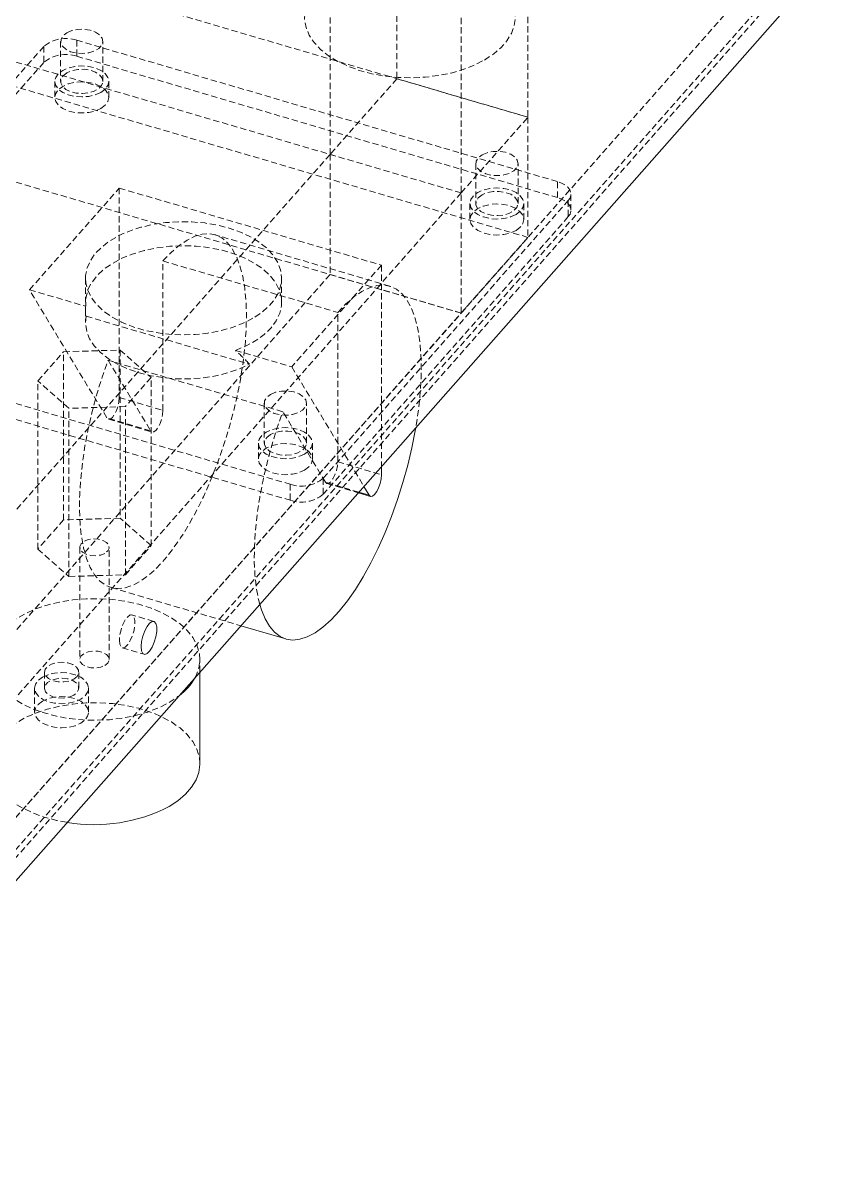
# Model space of a CAD drawing. Header units: millimetres. Extents: x 1529 to 6255, y 1713 to 5797.
# Drawn here: x 5880 to 6046.5, y 3822.7 to 4058.4 of the extents above; entities that cross this region are included whole.
import ezdxf

# ---------------------------------------------------------------- set-up
doc = ezdxf.new("R2010")
doc.units = ezdxf.units.MM
doc.linetypes.add('HIDDEN', pattern=[1.905, 1.27, -0.635])

msp = doc.modelspace()

# ---------------------------------------------------------------- linework, layer by layer
at = {"color": 7, "linetype": 'HIDDEN', "lineweight": 0}
for p, q in [((5956.183, 4553.34), (5956.183, 4047.084)), ((5982.913, 4545.477), (5982.913, 4039.222)), ((5942.563, 4031.653), (5942.563, 4537.909)), ((5969.293, 4530.046), (5969.293, 4023.791)), ((5737.886, 4111.295), (5982.913, 4039.222)), ((5969.293, 4023.791), (5724.266, 4095.864)), ((5982.913, 4014.726), (5737.886, 4086.798)), ((5820.384, 3830.582), (6042.954, 4082.752)), ((5820.384, 3824.05), (6042.047, 4075.191)), ((6042.954, 4074.587), (5821.528, 3823.713)), ((5969.293, 3999.295), (5724.266, 4071.367)), ((5887.636, 4054.703), (5887.636, 4046.538)), ((5988.939, 4026.104), (5890.928, 4054.933)), ((5890.928, 4054.933), (5890.928, 4051.667)), ((5896.236, 4046.538), (5896.236, 4054.703)), ((5884.203, 4053.672), (5834.265, 3997.091)), ((5884.203, 4053.672), (5884.203, 4050.405)), ((5890.928, 4051.667), (5988.939, 4022.838)), ((5884.203, 4050.405), (5834.265, 3993.825)), ((5956.183, 4047.084), (5942.563, 4031.653)), ((5982.913, 4039.222), (5956.183, 4047.084)), ((5886.436, 4046.538), (5886.436, 4043.272)), ((5897.436, 4043.272), (5897.436, 4046.538)), ((5969.293, 4023.791), (5982.913, 4039.222)), ((5982.913, 4039.222), (5982.913, 4014.726)), ((5942.563, 4031.653), (5806.366, 3877.343)), ((5969.293, 4023.791), (5942.563, 4031.653)), ((5942.563, 4031.653), (5942.563, 4007.157)), ((5972.282, 4029.805), (5972.282, 4021.64)), ((5980.882, 4021.64), (5980.882, 4029.805)), ((5988.939, 4022.838), (5988.939, 4026.104)), ((5969.293, 4023.791), (5833.096, 3869.481)), ((5881.283, 4004.05), (5899.584, 4024.784)), ((5899.584, 4024.784), (5953.044, 4009.059)), ((5899.584, 4024.784), (5899.584, 3982.068)), ((5969.293, 3999.295), (5969.293, 4023.791)), ((5991.669, 4020.266), (5991.669, 4023.532)), ((5941.185, 3965.641), (5991.124, 4022.222)), ((5971.082, 4021.64), (5971.082, 4018.374)), ((5982.082, 4018.374), (5982.082, 4021.64)), ((5991.124, 4022.222), (5991.124, 4018.955)), ((5991.124, 4018.955), (5941.185, 3962.375)), ((5954.716, 4004.788), (5919.076, 4015.271)), ((5982.913, 4014.726), (5969.293, 3999.295)), ((5908.494, 4009.915), (5944.134, 3999.432)), ((5908.494, 3979.447), (5908.494, 4009.915)), ((5953.044, 4009.059), (5934.744, 3988.325)), ((5953.044, 4009.059), (5953.044, 3967.995)), ((5942.563, 4007.157), (5806.366, 3852.847)), ((5942.563, 4007.157), (5969.293, 3999.295)), ((5892.694, 4006.39), (5892.694, 4001.491)), ((5932.694, 4001.491), (5932.694, 4006.39)), ((5881.283, 4004.05), (5892.744, 4000.679)), ((5897.077, 3977.901), (5881.283, 4004.05)), ((5892.694, 3999.932), (5892.694, 3997.408)), ((5833.096, 3844.984), (5969.293, 3999.295)), ((5892.813, 3998.665), (5926.142, 3988.862)), ((5944.134, 3968.964), (5944.134, 3999.432)), ((5836.45, 3993.209), (5934.46, 3964.38)), ((5883.004, 3985.467), (5888.246, 3991.406)), ((5888.246, 3991.406), (5899.777, 3991.755)), ((5888.246, 3957.111), (5888.246, 3991.406)), ((5899.777, 3991.755), (5906.066, 3986.164)), ((5899.777, 3991.755), (5899.777, 3957.46)), ((5923.283, 3991.696), (5934.744, 3988.325)), ((5836.45, 3989.943), (5934.46, 3961.114)), ((5932.936, 3979.187), (5897.295, 3989.671)), ((5897.295, 3989.671), (5905.987, 3975.28)), ((5934.744, 3988.325), (5949.469, 3963.944)), ((5883.004, 3951.172), (5883.004, 3985.467)), ((5889.293, 3979.876), (5883.004, 3985.467)), ((5906.066, 3986.164), (5900.824, 3980.225)), ((5906.066, 3951.87), (5906.066, 3986.164)), ((5899.584, 3982.068), (5908.494, 3979.447)), ((5929.153, 3980.94), (5929.153, 3972.775)), ((5937.753, 3972.775), (5937.753, 3980.94)), ((5900.824, 3980.225), (5889.293, 3979.876)), ((5889.293, 3945.581), (5889.293, 3979.876)), ((5900.824, 3945.93), (5900.824, 3980.225)), ((5941.628, 3964.796), (5932.936, 3979.187)), ((5905.987, 3975.28), (5897.077, 3977.901)), ((5897.375, 3977.647), (5906.285, 3975.026)), ((5927.953, 3972.775), (5927.953, 3969.509)), ((5938.953, 3969.509), (5938.953, 3972.775)), ((5944.134, 3968.964), (5953.044, 3966.343)), ((5934.46, 3964.38), (5934.46, 3961.114)), ((5941.185, 3962.375), (5941.185, 3965.641)), ((5948.45, 3962.79), (5941.628, 3964.796)), ((5941.926, 3964.543), (5948.334, 3962.658)), ((5899.777, 3957.46), (5888.246, 3957.111)), ((5906.066, 3951.87), (5899.777, 3957.46)), ((5888.246, 3957.111), (5883.004, 3951.172)), ((5883.004, 3951.172), (5889.293, 3945.581)), ((5891.535, 3951.521), (5891.535, 3928.658)), ((5897.535, 3928.658), (5897.535, 3951.521)), ((5900.824, 3945.93), (5906.066, 3951.87)), ((5889.293, 3945.581), (5900.824, 3945.93)), ((5897.912, 3943.319), (5924.391, 3935.531)), ((5906.637, 3936.435), (5902.182, 3937.745)), ((5900.207, 3931.03), (5904.662, 3929.719)), ((5916.035, 3926.063), (5916.035, 3928.658)), ((5884.329, 3926.071), (5884.329, 3922.805)), ((5891.329, 3922.805), (5891.329, 3926.071)), ((5882.329, 3922.805), (5882.329, 3917.905)), ((5893.329, 3917.905), (5893.329, 3922.805))]:
    msp.add_line(p, q, dxfattribs=at)
at = {"color": 7, "linetype": 'Continuous', "lineweight": 15}
for p, q in [((6046.502, 4073.881), (5824.839, 3822.739)), ((5953.044, 3967.995), (5953.044, 3966.343)), ((5948.334, 3962.658), (5950.836, 3961.922)), ((5949.469, 3963.944), (5950.538, 3962.176)), ((5924.391, 3935.531), (5933.552, 3932.836)), ((5916.035, 3907.428), (5916.035, 3926.063))]:
    msp.add_line(p, q, dxfattribs=at)
at = {"color": 8, "linetype": 'Continuous', "lineweight": 15}
msp.add_line((5950.538, 3962.176), (5948.45, 3962.79), dxfattribs=at)
at = {"color": 7, "linetype": 'HIDDEN', "lineweight": 0, "flags": 128}
for points in [[(5974.035, 4050.901), (5975.854, 4052.095), (5977.394, 4053.414), (5978.629, 4054.836), (5979.539, 4056.337), (5980.109, 4057.893), (5980.33, 4059.478), (5980.197, 4061.067), (5979.714, 4062.633), (5978.888, 4064.15), (5977.732, 4065.594), (5976.267, 4066.94), (5974.515, 4068.168), (5972.505, 4069.256), (5970.271, 4070.186), (5967.849, 4070.945), (5965.279, 4071.518), (5962.603, 4071.896), (5959.866, 4072.074), (5957.111, 4072.049), (5954.385, 4071.82), (5951.731, 4071.392), (5949.195, 4070.772), (5946.816, 4069.969), (5944.635, 4068.998), (5942.687, 4067.873), (5941.004, 4066.614), (5939.613, 4065.241), (5938.539, 4063.776), (5937.797, 4062.245), (5937.401, 4060.671), (5937.357, 4059.081), (5937.666, 4057.5), (5938.322, 4055.955), (5939.314, 4054.472), (5940.628, 4053.074), (5942.24, 4051.784), (5944.125, 4050.624), (5946.251, 4049.613), (5948.584, 4048.766), (5951.085, 4048.099), (5953.713, 4047.622), (5956.425, 4047.343), (5959.177, 4047.267), (5961.923, 4047.394), (5964.618, 4047.723), (5967.219, 4048.249), (5969.682, 4048.962), (5971.966, 4049.851), (5974.035, 4050.901)], [(5888.896, 4056.458), (5889.927, 4056.898), (5891.137, 4057.142), (5892.418, 4057.17), (5893.656, 4056.978), (5894.741, 4056.585), (5895.577, 4056.024), (5896.09, 4055.346), (5896.233, 4054.61), (5895.995, 4053.883), (5895.396, 4053.229), (5894.49, 4052.706), (5893.356, 4052.36), (5892.097, 4052.223), (5890.823, 4052.305), (5889.648, 4052.601), (5888.677, 4053.084), (5887.995, 4053.71), (5887.663, 4054.425), (5887.711, 4055.165), (5888.134, 4055.863), (5888.896, 4056.458)], [(5895.825, 4044.293), (5894.686, 4043.788), (5893.36, 4043.471), (5891.936, 4043.363), (5890.513, 4043.471), (5889.186, 4043.788), (5888.047, 4044.293), (5887.173, 4044.95), (5886.624, 4045.716), (5886.436, 4046.538), (5886.624, 4047.36), (5887.173, 4048.125), (5888.047, 4048.783), (5889.186, 4049.287), (5890.513, 4049.605), (5891.936, 4049.713), (5893.36, 4049.605), (5894.686, 4049.287), (5895.825, 4048.783), (5896.699, 4048.125), (5897.249, 4047.36), (5897.436, 4046.538), (5897.249, 4045.716), (5896.699, 4044.95), (5895.825, 4044.293)], [(5888.896, 4048.293), (5888.134, 4047.698), (5887.711, 4046.999), (5887.663, 4046.26), (5887.995, 4045.545), (5888.677, 4044.919), (5889.648, 4044.436), (5890.823, 4044.14), (5892.097, 4044.057), (5893.356, 4044.195), (5894.49, 4044.54), (5895.396, 4045.064), (5895.995, 4045.718), (5896.233, 4046.445), (5896.09, 4047.18), (5895.577, 4047.858), (5894.741, 4048.419), (5893.656, 4048.813), (5892.418, 4049.004), (5891.137, 4048.977), (5889.927, 4048.732), (5888.896, 4048.293)], [(5895.825, 4041.026), (5896.699, 4041.684), (5897.249, 4042.45), (5897.436, 4043.272), (5897.249, 4044.093), (5896.699, 4044.859), (5895.825, 4045.517), (5894.686, 4046.021), (5893.36, 4046.338), (5891.936, 4046.447), (5890.513, 4046.338), (5889.186, 4046.021), (5888.047, 4045.517), (5887.173, 4044.859), (5886.624, 4044.093), (5886.436, 4043.272), (5886.624, 4042.45), (5887.173, 4041.684), (5888.047, 4041.026), (5889.186, 4040.522), (5890.513, 4040.205), (5891.936, 4040.096), (5893.36, 4040.205), (5894.686, 4040.522), (5895.825, 4041.026)], [(5973.541, 4031.561), (5974.572, 4032), (5975.782, 4032.244), (5977.063, 4032.272), (5978.301, 4032.08), (5979.387, 4031.687), (5980.223, 4031.126), (5980.735, 4030.448), (5980.879, 4029.712), (5980.64, 4028.985), (5980.041, 4028.331), (5979.135, 4027.808), (5978.002, 4027.462), (5976.743, 4027.325), (5975.469, 4027.407), (5974.294, 4027.703), (5973.322, 4028.186), (5972.641, 4028.813), (5972.309, 4029.527), (5972.357, 4030.267), (5972.78, 4030.965), (5973.541, 4031.561)], [(5991.124, 4022.222), (5991.482, 4022.748), (5991.654, 4023.305), (5991.635, 4023.871), (5991.424, 4024.424), (5991.032, 4024.942), (5990.471, 4025.407), (5989.765, 4025.799), (5988.939, 4026.104)], [(5980.471, 4019.395), (5979.332, 4018.89), (5978.005, 4018.573), (5976.582, 4018.465), (5975.158, 4018.573), (5973.832, 4018.89), (5972.693, 4019.395), (5971.819, 4020.052), (5971.269, 4020.818), (5971.082, 4021.64), (5971.269, 4022.462), (5971.819, 4023.227), (5972.693, 4023.885), (5973.832, 4024.39), (5975.158, 4024.707), (5976.582, 4024.815), (5978.005, 4024.707), (5979.332, 4024.39), (5980.471, 4023.885), (5981.345, 4023.227), (5981.894, 4022.462), (5982.082, 4021.64), (5981.894, 4020.818), (5981.345, 4020.052), (5980.471, 4019.395)], [(5973.541, 4023.395), (5972.78, 4022.8), (5972.357, 4022.101), (5972.309, 4021.362), (5972.641, 4020.647), (5973.322, 4020.021), (5974.294, 4019.538), (5975.469, 4019.242), (5976.743, 4019.159), (5978.002, 4019.297), (5979.135, 4019.643), (5980.041, 4020.166), (5980.64, 4020.82), (5980.879, 4021.547), (5980.735, 4022.282), (5980.223, 4022.961), (5979.387, 4023.521), (5978.301, 4023.915), (5977.063, 4024.107), (5975.782, 4024.079), (5974.572, 4023.835), (5973.541, 4023.395)], [(5980.471, 4016.129), (5981.345, 4016.786), (5981.894, 4017.552), (5982.082, 4018.374), (5981.894, 4019.195), (5981.345, 4019.961), (5980.471, 4020.619), (5979.332, 4021.123), (5978.005, 4021.441), (5976.582, 4021.549), (5975.158, 4021.441), (5973.832, 4021.123), (5972.693, 4020.619), (5971.819, 4019.961), (5971.269, 4019.195), (5971.082, 4018.374), (5971.269, 4017.552), (5971.819, 4016.786), (5972.693, 4016.129), (5973.832, 4015.624), (5975.158, 4015.307), (5976.582, 4015.199), (5978.005, 4015.307), (5979.332, 4015.624), (5980.471, 4016.129)], [(5991.124, 4018.955), (5991.482, 4019.482), (5991.654, 4020.039), (5991.635, 4020.605), (5991.424, 4021.158), (5991.032, 4021.676), (5990.471, 4022.14), (5989.765, 4022.533), (5988.939, 4022.838)], [(5926.837, 3998.226), (5924.825, 3997.211), (5922.598, 3996.359), (5920.193, 3995.687), (5917.655, 3995.205), (5915.029, 3994.923), (5912.36, 3994.846), (5909.698, 3994.975), (5907.089, 3995.307), (5904.58, 3995.837), (5902.216, 3996.556), (5900.039, 3997.45), (5898.088, 3998.503), (5896.397, 3999.698), (5894.997, 4001.011), (5893.913, 4002.421), (5893.164, 4003.902), (5892.764, 4005.427), (5892.719, 4006.969), (5893.031, 4008.501), (5893.694, 4009.995), (5894.696, 4011.425), (5896.019, 4012.764), (5897.639, 4013.991), (5899.528, 4015.081), (5901.653, 4016.017), (5903.974, 4016.781), (5906.451, 4017.359), (5909.039, 4017.741), (5911.692, 4017.921), (5914.363, 4017.896), (5917.005, 4017.665), (5919.57, 4017.232), (5922.012, 4016.607), (5924.287, 4015.798), (5926.356, 4014.823), (5928.181, 4013.696), (5929.73, 4012.439), (5930.974, 4011.075), (5931.893, 4009.626), (5932.469, 4008.12), (5932.692, 4006.583), (5932.558, 4005.043), (5932.069, 4003.526), (5931.235, 4002.061), (5930.07, 4000.673), (5928.595, 3999.387), (5926.837, 3998.226)], [(5908.494, 4009.915), (5910.154, 4011.65), (5911.797, 4013.076), (5913.41, 4014.181), (5914.975, 4014.953), (5916.479, 4015.385), (5917.907, 4015.474), (5919.245, 4015.218), (5920.48, 4014.62), (5921.602, 4013.686), (5922.598, 4012.424), (5923.461, 4010.846), (5924.18, 4008.968), (5924.751, 4006.807), (5925.166, 4004.384), (5925.423, 4001.722), (5925.518, 3998.847), (5925.451, 3995.785), (5925.223, 3992.566), (5924.835, 3989.221), (5924.292, 3985.781), (5923.598, 3982.28), (5922.76, 3978.75), (5921.787, 3975.225), (5920.687, 3971.739), (5919.47, 3968.325), (5918.149, 3965.015), (5916.736, 3961.842), (5915.245, 3958.834), (5913.689, 3956.022), (5912.084, 3953.431), (5910.445, 3951.087), (5908.787, 3949.011), (5907.126, 3947.224), (5905.478, 3945.743), (5903.86, 3944.581), (5902.285, 3943.749), (5900.769, 3943.256), (5899.327, 3943.107), (5897.972, 3943.302), (5896.717, 3943.84), (5895.575, 3944.716), (5894.556, 3945.921), (5893.669, 3947.444), (5892.924, 3949.27), (5892.327, 3951.383), (5891.884, 3953.761), (5891.599, 3956.383), (5891.475, 3959.222), (5891.513, 3962.253), (5891.713, 3965.447), (5892.073, 3968.772), (5892.589, 3972.198), (5893.257, 3975.691), (5894.07, 3979.218), (5895.02, 3982.746), (5896.099, 3986.241), (5897.295, 3989.671)], [(5923.283, 3991.696), (5925.49, 3992.617), (5927.46, 3993.703), (5929.156, 3994.933), (5930.546, 3996.285), (5931.606, 3997.734), (5932.315, 3999.252), (5932.66, 4000.812), (5932.634, 4002.384), (5932.239, 4003.939), (5931.482, 4005.45), (5930.376, 4006.887), (5928.942, 4008.223), (5927.207, 4009.435), (5925.203, 4010.5), (5922.966, 4011.398), (5920.54, 4012.111), (5917.967, 4012.628), (5915.297, 4012.938), (5912.579, 4013.037), (5909.863, 4012.92), (5907.199, 4012.592), (5904.638, 4012.058), (5902.225, 4011.328), (5900.007, 4010.416), (5898.024, 4009.338), (5896.313, 4008.115), (5894.906, 4006.769), (5893.829, 4005.324), (5893.102, 4003.809), (5892.738, 4002.251), (5892.744, 4000.679)], [(5944.134, 3999.432), (5945.794, 4001.167), (5947.438, 4002.593), (5949.05, 4003.697), (5950.615, 4004.47), (5952.119, 4004.902), (5953.547, 4004.991), (5954.885, 4004.735), (5956.121, 4004.137), (5957.242, 4003.203), (5958.239, 4001.94), (5959.101, 4000.363), (5959.821, 3998.485), (5960.391, 3996.324), (5960.806, 3993.901), (5961.063, 3991.239), (5961.158, 3988.363), (5961.091, 3985.302), (5960.863, 3982.083), (5960.475, 3978.738), (5960.041, 3975.922)], [(5892.813, 3998.665), (5892.701, 3997.117), (5892.948, 3995.574), (5893.551, 3994.065), (5894.499, 3992.615), (5895.775, 3991.252), (5897.355, 3990), (5899.211, 3988.881), (5901.31, 3987.915), (5903.615, 3987.121), (5906.082, 3986.512), (5908.669, 3986.099), (5911.328, 3985.889), (5914.012, 3985.888), (5916.672, 3986.093), (5919.261, 3986.502), (5921.731, 3987.108), (5924.038, 3987.899), (5926.142, 3988.862)], [(5930.412, 3982.696), (5931.443, 3983.135), (5932.653, 3983.379), (5933.934, 3983.407), (5935.172, 3983.216), (5936.257, 3982.822), (5937.094, 3982.261), (5937.606, 3981.583), (5937.75, 3980.848), (5937.511, 3980.121), (5936.912, 3979.466), (5936.006, 3978.943), (5934.873, 3978.597), (5933.613, 3978.46), (5932.34, 3978.543), (5931.165, 3978.839), (5930.193, 3979.321), (5929.511, 3979.948), (5929.18, 3980.662), (5929.228, 3981.402), (5929.651, 3982.1), (5930.412, 3982.696)], [(5899.584, 3982.068), (5899.514, 3981.216), (5899.313, 3980.294), (5898.999, 3979.395), (5898.607, 3978.611), (5898.175, 3978.023), (5897.748, 3977.691), (5897.369, 3977.649), (5897.077, 3977.901)], [(5908.494, 3979.447), (5908.424, 3978.595), (5908.223, 3977.673), (5907.909, 3976.774), (5907.517, 3975.99), (5907.085, 3975.403), (5906.658, 3975.07), (5906.279, 3975.028), (5905.987, 3975.28)], [(5928.227, 3939.877), (5927.967, 3940.899), (5927.524, 3943.278), (5927.239, 3945.899), (5927.115, 3948.739), (5927.153, 3951.77), (5927.353, 3954.963), (5927.713, 3958.289), (5928.229, 3961.714), (5928.897, 3965.207), (5929.71, 3968.735), (5930.66, 3972.263), (5931.739, 3975.758), (5932.936, 3979.187)], [(5937.342, 3970.53), (5936.203, 3970.025), (5934.876, 3969.708), (5933.453, 3969.6), (5932.029, 3969.708), (5930.703, 3970.025), (5929.564, 3970.53), (5928.689, 3971.187), (5928.14, 3971.953), (5927.953, 3972.775), (5928.14, 3973.597), (5928.69, 3974.363), (5929.564, 3975.02), (5930.703, 3975.525), (5932.029, 3975.842), (5933.453, 3975.95), (5934.876, 3975.842), (5936.203, 3975.525), (5937.342, 3975.02), (5938.216, 3974.362), (5938.765, 3973.597), (5938.953, 3972.775), (5938.765, 3971.953), (5938.216, 3971.187), (5937.342, 3970.53)], [(5930.412, 3974.53), (5929.651, 3973.935), (5929.228, 3973.236), (5929.18, 3972.497), (5929.511, 3971.782), (5930.193, 3971.156), (5931.165, 3970.673), (5932.34, 3970.377), (5933.613, 3970.294), (5934.873, 3970.432), (5936.006, 3970.778), (5936.912, 3971.301), (5937.511, 3971.955), (5937.75, 3972.682), (5937.606, 3973.417), (5937.094, 3974.096), (5936.257, 3974.657), (5935.172, 3975.05), (5933.934, 3975.242), (5932.653, 3975.214), (5931.443, 3974.97), (5930.412, 3974.53)], [(5937.342, 3967.264), (5938.216, 3967.921), (5938.765, 3968.687), (5938.953, 3969.509), (5938.765, 3970.331), (5938.216, 3971.096), (5937.342, 3971.754), (5936.203, 3972.258), (5934.876, 3972.576), (5933.453, 3972.684), (5932.029, 3972.576), (5930.703, 3972.258), (5929.564, 3971.754), (5928.69, 3971.096), (5928.14, 3970.331), (5927.953, 3969.509), (5928.14, 3968.687), (5928.689, 3967.921), (5929.564, 3967.264), (5930.703, 3966.759), (5932.029, 3966.442), (5933.453, 3966.334), (5934.876, 3966.442), (5936.203, 3966.759), (5937.342, 3967.264)], [(5941.628, 3964.796), (5941.919, 3964.545), (5942.298, 3964.587), (5942.725, 3964.919), (5943.157, 3965.507), (5943.55, 3966.29), (5943.863, 3967.189), (5944.065, 3968.112), (5944.134, 3968.964)], [(5896.656, 3950.296), (5895.803, 3949.951), (5894.796, 3949.795), (5893.758, 3949.848), (5892.814, 3950.102), (5892.077, 3950.527), (5891.637, 3951.073), (5891.546, 3951.672), (5891.816, 3952.253), (5892.413, 3952.745), (5893.267, 3953.09), (5894.273, 3953.246), (5895.311, 3953.194), (5896.255, 3952.939), (5896.992, 3952.514), (5897.433, 3951.969), (5897.523, 3951.37), (5897.254, 3950.789), (5896.656, 3950.296)], [(5915.054, 3924.952), (5915.242, 3925.317), (5915.811, 3926.873), (5916.032, 3928.459), (5915.9, 3930.047), (5915.416, 3931.613), (5914.59, 3933.13), (5913.435, 3934.574), (5911.969, 3935.921), (5910.217, 3937.148), (5908.207, 3938.236), (5905.973, 3939.167), (5903.552, 3939.925), (5900.982, 3940.498), (5898.306, 3940.877), (5895.568, 3941.055), (5892.814, 3941.029), (5890.087, 3940.801), (5887.434, 3940.373), (5884.897, 3939.752), (5882.518, 3938.95), (5880.337, 3937.978), (5878.389, 3936.854), (5876.706, 3935.595), (5875.316, 3934.221), (5874.241, 3932.757), (5873.5, 3931.225), (5873.104, 3929.651), (5873.06, 3928.061), (5873.368, 3926.481), (5874.024, 3924.936), (5875.017, 3923.452), (5876.33, 3922.054), (5877.942, 3920.765), (5879.827, 3919.604), (5881.953, 3918.593), (5884.286, 3917.747), (5886.787, 3917.08), (5889.415, 3916.603), (5892.127, 3916.324), (5894.879, 3916.248), (5897.626, 3916.375), (5900.321, 3916.704), (5902.921, 3917.229), (5905.384, 3917.942), (5907.669, 3918.831), (5909.738, 3919.881), (5909.738, 3919.881)], [(5899.606, 3932.587), (5899.692, 3931.757), (5899.941, 3931.212), (5900.325, 3931.01), (5900.804, 3931.175), (5901.326, 3931.688), (5901.833, 3932.494), (5902.271, 3933.504), (5902.592, 3934.611), (5902.762, 3935.693), (5902.762, 3936.634), (5902.592, 3937.331), (5902.271, 3937.71), (5901.833, 3937.728), (5901.326, 3937.384), (5900.804, 3936.716), (5900.325, 3935.795), (5899.941, 3934.722), (5899.692, 3933.613), (5899.606, 3932.587)], [(5896.656, 3927.433), (5897.254, 3927.926), (5897.523, 3928.507), (5897.433, 3929.106), (5896.992, 3929.651), (5896.255, 3930.076), (5895.311, 3930.33), (5894.273, 3930.383), (5893.267, 3930.227), (5892.413, 3929.882), (5891.816, 3929.39), (5891.546, 3928.809), (5891.637, 3928.209), (5892.077, 3927.664), (5892.814, 3927.239), (5893.758, 3926.985), (5894.796, 3926.932), (5895.803, 3927.088), (5896.656, 3927.433)], [(5890.304, 3924.642), (5890.974, 3925.183), (5891.303, 3925.821), (5891.255, 3926.485), (5890.836, 3927.105), (5890.091, 3927.613), (5889.102, 3927.953), (5887.974, 3928.09), (5886.831, 3928.007), (5885.796, 3927.715), (5884.981, 3927.245), (5884.475, 3926.647), (5884.332, 3925.987), (5884.569, 3925.336), (5885.159, 3924.765), (5886.038, 3924.335), (5887.111, 3924.093), (5888.262, 3924.066), (5889.367, 3924.256), (5890.304, 3924.642)], [(5883.94, 3925.05), (5885.079, 3925.554), (5886.406, 3925.871), (5887.829, 3925.98), (5889.253, 3925.871), (5890.579, 3925.554), (5891.719, 3925.05), (5892.593, 3924.392), (5893.142, 3923.626), (5893.329, 3922.805), (5893.142, 3921.983), (5892.593, 3921.217), (5891.719, 3920.559), (5890.579, 3920.055), (5889.253, 3919.738), (5887.829, 3919.63), (5886.406, 3919.738), (5885.079, 3920.055), (5883.94, 3920.559), (5883.066, 3921.217), (5882.517, 3921.983), (5882.329, 3922.805), (5882.517, 3923.626), (5883.066, 3924.392), (5883.94, 3925.05)], [(5890.304, 3921.376), (5889.367, 3920.989), (5888.262, 3920.8), (5887.111, 3920.827), (5886.038, 3921.069), (5885.159, 3921.499), (5884.569, 3922.07), (5884.332, 3922.721), (5884.475, 3923.381), (5884.981, 3923.979), (5885.796, 3924.449), (5886.831, 3924.741), (5887.974, 3924.823), (5889.102, 3924.687), (5890.091, 3924.346), (5890.836, 3923.839), (5891.255, 3923.219), (5891.303, 3922.555), (5890.974, 3921.917), (5890.304, 3921.376)], [(5916.035, 3907.428), (5915.9, 3908.817), (5915.416, 3910.383), (5914.59, 3911.9), (5913.435, 3913.344), (5911.969, 3914.691), (5910.217, 3915.918), (5908.207, 3917.006), (5905.973, 3917.937), (5903.552, 3918.695), (5900.982, 3919.268), (5898.306, 3919.647), (5895.568, 3919.825), (5892.814, 3919.799), (5890.087, 3919.571), (5887.434, 3919.143), (5884.897, 3918.522), (5882.518, 3917.72), (5880.337, 3916.748), (5878.389, 3915.624), (5876.706, 3914.364), (5875.316, 3912.991), (5874.241, 3911.527), (5873.5, 3909.995), (5873.104, 3908.421), (5873.06, 3906.831), (5873.368, 3905.251), (5874.024, 3903.706), (5875.017, 3902.222), (5876.33, 3900.824), (5877.942, 3899.534), (5879.827, 3898.374), (5881.953, 3897.363), (5884.286, 3896.517), (5886.787, 3895.85), (5889.001, 3895.434)], [(5883.94, 3920.15), (5883.066, 3919.493), (5882.517, 3918.727), (5882.329, 3917.905), (5882.517, 3917.084), (5883.066, 3916.318), (5883.94, 3915.66), (5885.079, 3915.156), (5886.406, 3914.838), (5887.829, 3914.73), (5889.253, 3914.838), (5890.579, 3915.156), (5891.719, 3915.66), (5892.593, 3916.318), (5893.142, 3917.084), (5893.329, 3917.905), (5893.142, 3918.727), (5892.593, 3919.493), (5891.719, 3920.15), (5890.579, 3920.655), (5889.253, 3920.972), (5887.829, 3921.08), (5886.406, 3920.972), (5885.079, 3920.655), (5883.94, 3920.15)], [(5909.738, 3919.881), (5911.557, 3921.076), (5911.789, 3921.252)]]:
    msp.add_lwpolyline(points, dxfattribs=at)
at = {"color": 7, "linetype": 'Continuous', "lineweight": 15, "flags": 128}
for points in [[(5960.041, 3975.922), (5959.932, 3975.298), (5959.238, 3971.796), (5958.401, 3968.266), (5957.427, 3964.742), (5956.327, 3961.255), (5955.111, 3957.841), (5953.79, 3954.532), (5952.377, 3951.358), (5950.885, 3948.351), (5949.33, 3945.539), (5947.725, 3942.948), (5946.085, 3940.604), (5944.427, 3938.528), (5942.766, 3936.741), (5941.119, 3935.259), (5939.5, 3934.097), (5937.925, 3933.266), (5936.409, 3932.773), (5934.967, 3932.623), (5933.612, 3932.819), (5932.358, 3933.357), (5931.215, 3934.232), (5930.196, 3935.438), (5929.309, 3936.961), (5928.564, 3938.787), (5928.227, 3939.877)], [(5953.044, 3966.343), (5952.975, 3965.491), (5952.773, 3964.569), (5952.46, 3963.67), (5952.067, 3962.886), (5951.635, 3962.298), (5951.208, 3961.966), (5950.829, 3961.924), (5950.538, 3962.176)], [(5904.061, 3931.277), (5904.147, 3930.447), (5904.396, 3929.901), (5904.781, 3929.7), (5905.26, 3929.865), (5905.781, 3930.378), (5906.288, 3931.183), (5906.726, 3932.194), (5907.047, 3933.3), (5907.217, 3934.383), (5907.217, 3935.323), (5907.047, 3936.021), (5906.726, 3936.399), (5906.288, 3936.418), (5905.781, 3936.074), (5905.26, 3935.406), (5904.781, 3934.485), (5904.396, 3933.412), (5904.147, 3932.302), (5904.061, 3931.277)], [(5909.738, 3898.651), (5911.557, 3899.846), (5913.097, 3901.164), (5914.332, 3902.586), (5915.242, 3904.087), (5915.811, 3905.643), (5916.032, 3907.229), (5916.035, 3907.428)]]:
    msp.add_lwpolyline(points, dxfattribs=at)
at = {"color": 7, "linetype": 'HIDDEN', "lineweight": 0}
for centre, start, end in [((5888.69, 4048.31), 71.32365, 129.92384), ((5888.69, 4045.044), 71.32365, 129.92384), ((5936.699, 3971.002), 251.32358, 309.92377), ((5936.699, 3967.736), 251.32358, 309.92377)]:
    msp.add_arc(centre, 6.991, start, end, dxfattribs=at)
at = {"color": 7, "linetype": 'Continuous', "lineweight": 15}
for centre, radius, start, end in [((5904.61, 3930.88), 12.009, 306.71125, 330.42403), ((5894.564, 3928.015), 33.052, 260.31021, 297.32735)]:
    msp.add_arc(centre, radius, start, end, dxfattribs=at)
at = {"color": 7, "linetype": 'HIDDEN', "lineweight": 0}
for start_param, end_param in [(3.3473858, 3.5268623), (1.1096024, 1.289079)]:
    msp.add_ellipse((5912.694, 3988.437), major_axis=(19.242, -14.063), ratio=0.3878221, start_param=start_param, end_param=end_param, dxfattribs=at)

doc.saveas('drawing.dxf')
